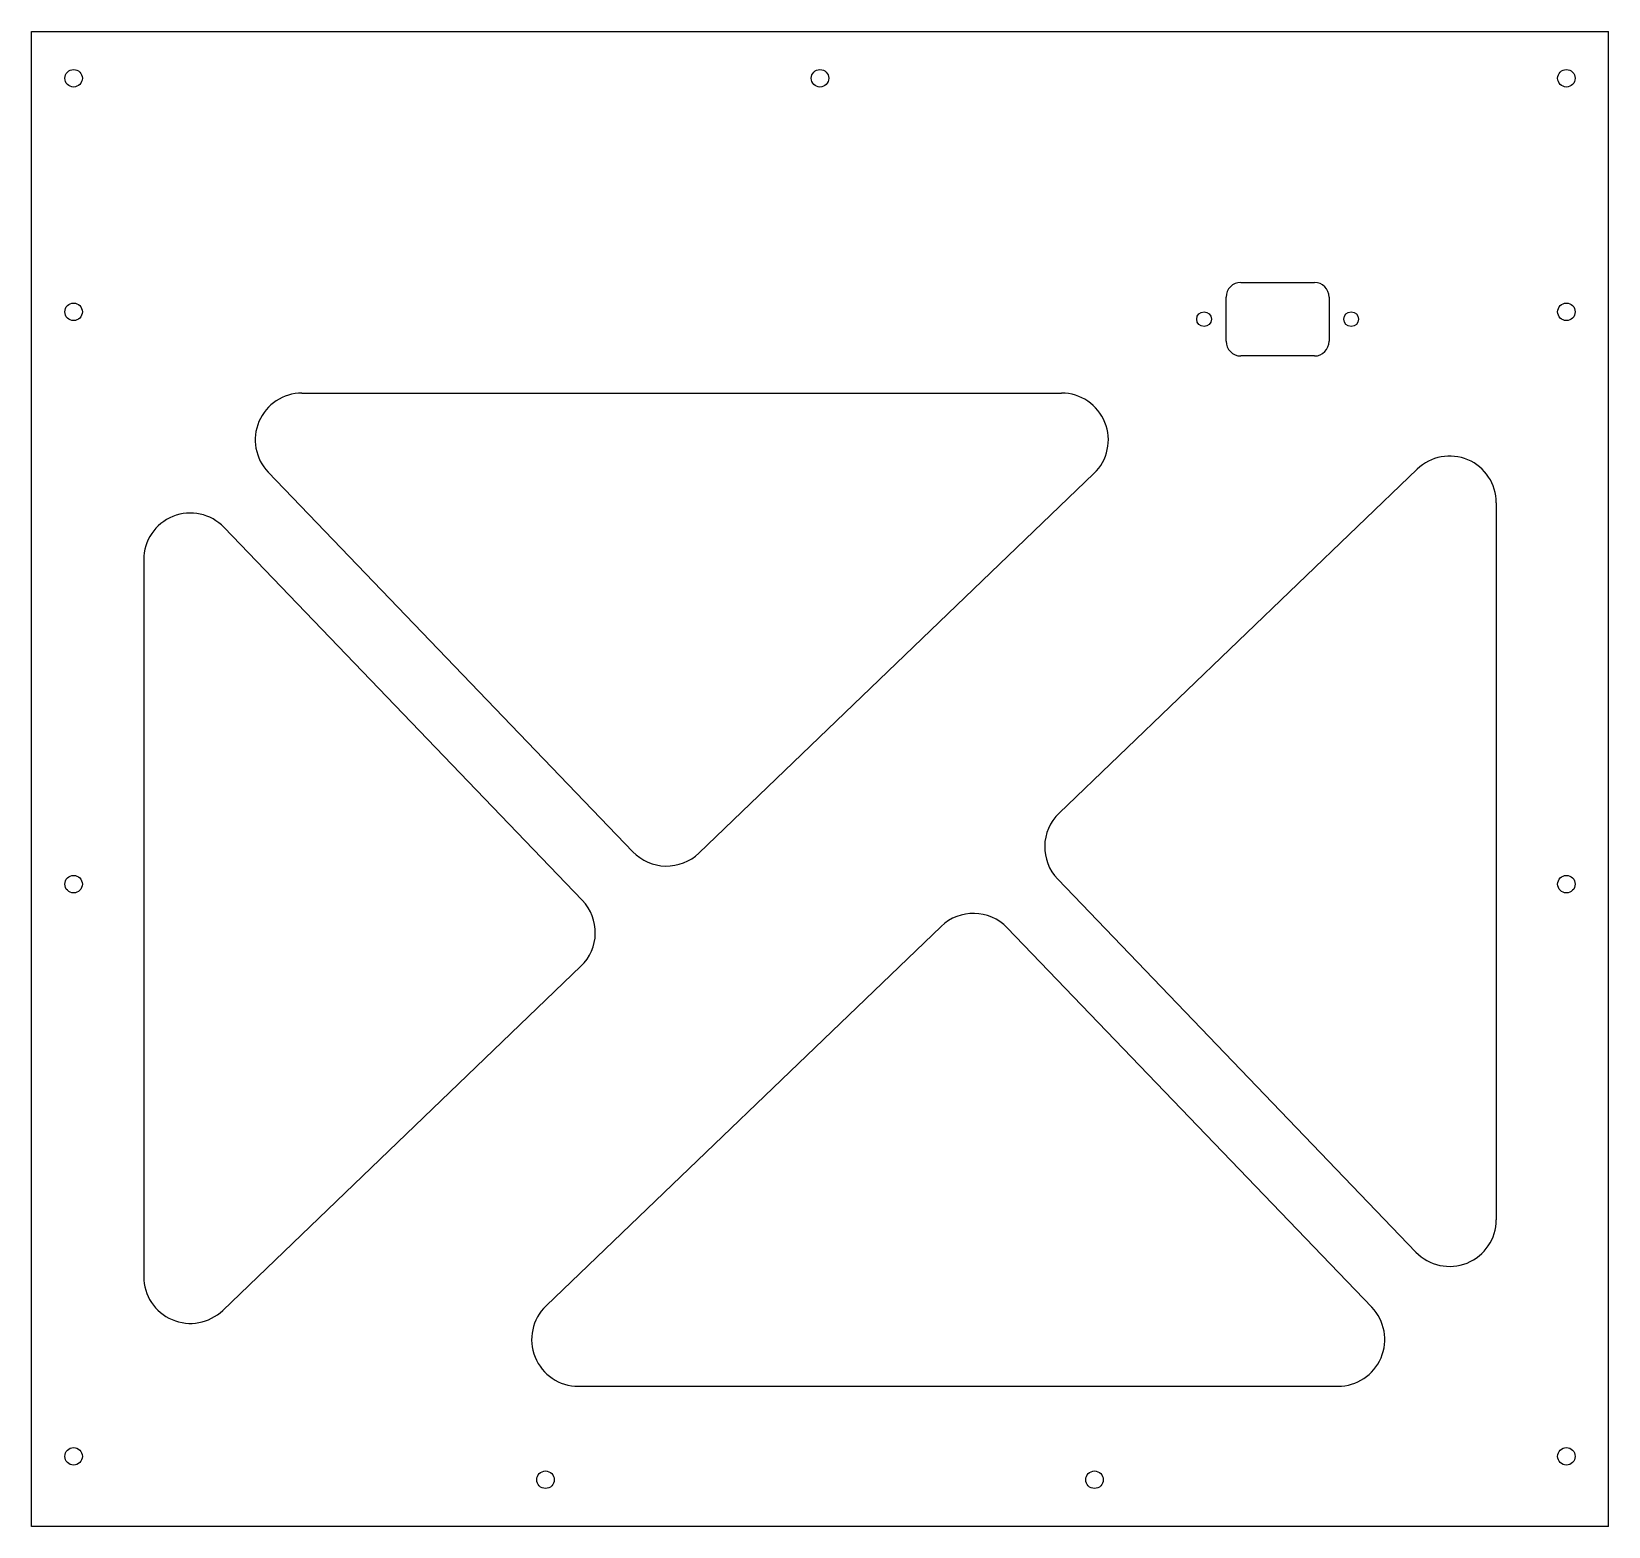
# Model space of a CAD drawing. Extents: x 0 to 429, y 0 to 406.
import ezdxf

# ---------------------------------------------------------------- set-up
doc = ezdxf.new("R2010")
doc.units = 0
doc.layers.add('Sketch', color=7, linetype='CONTINUOUS')

msp = doc.modelspace()

# ---------------------------------------------------------------- linework, layer by layer
at = {"layer": 'Sketch'}
for p, q in [((0, 0), (0, 406.4)), ((0, 406.4), (428.625, 406.4)), ((428.625, 0), (428.625, 406.4)), ((328.695, 338.2), (348.695, 338.2)), ((324.695, 322.2), (324.695, 334.2)), ((352.695, 334.2), (352.695, 322.2)), ((348.695, 318.2), (328.695, 318.2)), ((73.4992, 308.1), (279.985, 308.1)), ((376.647, 287.447), (279.281, 193.913)), ((64.3406, 286.602), (163.442, 183.442)), ((288.783, 286.241), (181.399, 183.081)), ((398.145, 278.289), (398.145, 83.401)), ((52.3386, 271.597), (149.704, 170.244)), ((30.48, 262.799), (30.48, 67.9111)), ((278.921, 175.956), (376.286, 74.6028)), ((247.226, 163.119), (139.842, 59.9586)), ((265.183, 162.758), (364.284, 59.5983)), ((51.9783, 58.7525), (149.344, 152.287)), ((148.64, 38.1), (355.126, 38.1)), ((428.625, 0), (0, 0))]:
    msp.add_line(p, q, dxfattribs=at)
for centre, radius in [((11.43, 393.7), 2.3813), ((214.312, 393.7), 2.3813), ((417.195, 393.7), 2.3813), ((11.43, 330.2), 2.3813), ((318.695, 328.2), 2), ((358.695, 328.2), 2), ((417.195, 330.2), 2.3813), ((11.43, 174.625), 2.3813), ((417.195, 174.625), 2.3813), ((11.43, 19.05), 2.3813), ((417.195, 19.05), 2.3813), ((139.7, 12.7), 2.3813), ((288.925, 12.7), 2.3813)]:
    msp.add_circle(centre, radius, dxfattribs=at)
for centre, radius, start, end in [((328.695, 334.2), 4, 90, 180), ((348.695, 334.2), 4, 0, 90), ((328.695, 322.2), 4, 180, -90), ((348.695, 322.2), 4, -90, 0), ((73.4992, 295.4), 12.7, 90, -136.15), ((279.985, 295.4), 12.7, -46.1495, 90), ((385.445, 278.289), 12.7, 0, 133.85), ((43.18, 262.799), 12.7, 43.8505, 180), ((288.08, 184.754), 12.7, 133.85, -136.15), ((172.601, 192.24), 12.7, -136.15, -46.1495), ((140.545, 161.446), 12.7, -46.1495, 43.8505), ((256.024, 153.96), 12.7, 43.8505, 133.85), ((385.445, 83.401), 12.7, -136.15, 0), ((43.18, 67.9111), 12.7, 180, -46.1495), ((148.64, 50.8), 12.7, 133.85, -90), ((355.126, 50.8), 12.7, -90, 43.8505)]:
    msp.add_arc(centre, radius, start, end, dxfattribs=at)

doc.saveas('drawing.dxf')
